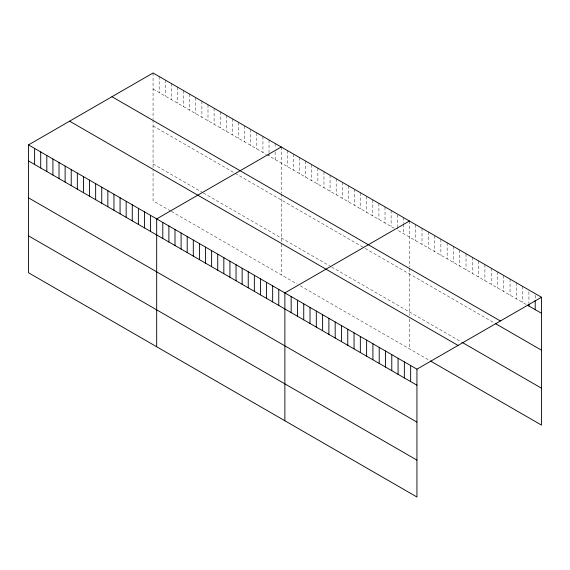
<?xml version="1.0" encoding="UTF-8"?>
<svg xmlns="http://www.w3.org/2000/svg" width="570" height="570" viewBox="0 0 570 570"><rect width="100%" height="100%" fill="white"/><g stroke="black" fill="none" stroke-linecap="round" stroke-linejoin="round"><path stroke-width="0.43" stroke-dasharray="2.85 2.14" d="M153.059 89.034L265.983 154.228M266.746 154.67L394.169 228.235M526.124 304.423L397.226 229.995L397.226 227.466M153.059 125.927L364.415 247.95M365.178 248.392L494.682 323.161M153.059 163.939L201.894 192.133M203.419 193.016L330.08 266.14M331.605 267.024L461.137 341.808M170.608 210.964L153.059 200.832L153.059 170.088M171.371 211.406L297.269 284.095M300.319 285.855L429.695 360.546M535.209 295.31L535.209 299.528M528.924 291.676L528.924 303.504M522.633 286.361L522.633 302.406M516.342 282.727L516.342 298.773M510.057 279.093L510.057 295.139M503.766 275.467L503.766 291.512M497.475 271.833L497.475 287.879M491.19 268.206L491.19 284.252M484.899 264.573L484.899 280.618M478.608 260.939L478.608 276.984M472.323 257.312L472.323 273.358M466.032 253.679L466.032 269.724M459.741 250.045L459.741 266.097M453.456 246.418L453.456 262.464M447.165 242.784L447.165 258.83M440.874 239.158L440.874 255.203M434.589 235.524L434.589 251.57M428.298 231.89L428.298 247.943M422.007 228.264L422.007 244.309M415.722 224.63L415.722 240.675M409.431 221.003L409.431 266.917M409.431 268.669L409.431 315.466M409.431 318.979L409.431 348.847M403.325 217.476L403.325 223.39M403.325 224.231L403.325 233.522M397.226 214.797L397.226 226.618M391.12 210.43L391.12 226.475M385.014 206.903L385.014 222.948M378.907 203.383L378.907 219.429M372.809 199.856L372.809 215.902M366.702 196.329L366.702 212.375M360.596 192.81L360.596 208.855M354.497 189.283L354.497 205.328M348.391 185.763L348.391 201.809M342.285 182.236L342.285 198.282M336.179 178.709L336.179 194.755M330.08 175.19L330.08 191.235M323.974 171.663L323.974 187.708M317.868 168.136L317.868 184.181M311.769 164.616L311.769 180.662M305.663 161.089L305.663 177.135M299.556 157.569L299.556 173.615M293.457 154.042L293.457 170.088M287.351 150.516L287.351 166.561M281.245 146.996L281.245 192.909M281.245 193.786L281.245 242.343M281.245 244.095L281.245 274.84M275.139 143.469L275.139 148.535M275.139 151.912L275.139 159.514M269.04 139.949L269.04 152.61M269.04 153.458L269.04 155.995M262.934 136.422L262.934 152.468M256.828 132.895L256.828 148.941M250.729 129.376L250.729 145.421M244.623 125.849L244.623 141.894M238.517 122.322L238.517 138.368M232.41 118.802L232.41 134.848M226.311 115.275L226.311 131.321M220.205 111.756L220.205 127.801M214.099 108.229L214.099 124.274M208 104.702L208 120.747M201.894 101.182L201.894 117.228M195.788 97.655L195.788 113.701M189.689 94.136L189.689 110.181M183.583 90.609L183.583 106.654M177.477 87.082L177.477 103.127M171.371 83.562L171.371 99.608M165.272 80.035L165.272 96.081M159.165 76.508L159.165 92.554M153.059 72.989L153.059 118.902M153.059 119.778L153.059 168.335"/><path stroke-width="0.85" d="M28.5 144.901L416.941 369.168L416.941 497.011L28.5 272.752L28.5 144.901L153.059 72.989L541.5 297.248L541.5 425.099L430.393 360.953M281.245 146.996L156.686 218.909L156.686 346.76M409.431 221.003L284.872 292.916L284.872 420.767M416.941 369.168L541.5 297.248M527.528 305.228L541.5 313.293M111.955 96.722L500.396 320.981M495.38 323.56L541.5 350.194M461.843 342.214L541.5 388.206M69.604 121.168L458.045 345.434M28.5 160.947L416.941 385.213M28.5 197.84L416.941 422.106M28.5 235.852L416.941 460.118M535.209 300.376L535.209 309.667M528.924 304.344L528.924 306.033M410.649 365.534L410.649 381.579M404.358 361.9L404.358 377.946M398.074 358.274L398.074 374.319M391.782 354.64L391.782 370.685M385.491 351.013L385.491 367.059M379.207 347.379L379.207 363.425M372.915 343.746L372.915 359.791M366.624 340.119L366.624 356.165M360.34 336.485L360.34 352.531M354.048 332.859L354.048 348.904M347.757 329.225L347.757 345.27M341.473 325.591L341.473 341.637M335.181 321.964L335.181 338.01M328.89 318.331L328.89 334.376M322.606 314.704L322.606 330.75M316.314 311.07L316.314 327.116M310.023 307.437L310.023 323.482M303.739 303.81L303.739 319.856M297.447 300.176L297.447 316.222M291.156 296.55L291.156 312.595M278.766 289.389L278.766 305.435M272.66 285.869L272.66 301.915M266.56 282.342L266.56 298.388M260.454 278.823L260.454 294.868M254.348 275.296L254.348 291.341M248.242 271.769L248.242 287.814M242.143 268.249L242.143 284.295M236.037 264.722L236.037 280.768M229.931 261.195L229.931 277.241M223.832 257.676L223.832 273.721M217.726 254.149L217.726 270.194M211.62 250.629L211.62 266.674M205.521 247.102L205.521 263.148M199.415 243.575L199.415 259.621M193.308 240.056L193.308 256.101M187.202 236.529L187.202 252.574M181.103 233.009L181.103 249.054M174.997 229.482L174.997 245.528M168.891 225.955L168.891 242.001M162.792 222.435L162.792 238.481M150.58 215.382L150.58 231.427M144.474 211.862L144.474 227.907M138.375 208.335L138.375 224.381M132.268 204.815L132.268 220.861M126.162 201.288L126.162 217.334M120.063 197.762L120.063 213.807M113.957 194.242L113.957 210.287M107.851 190.715L107.851 206.76M101.745 187.195L101.745 203.241M95.646 183.668L95.646 199.714M89.54 180.141L89.54 196.187M83.434 176.622L83.434 192.667M77.335 173.095L77.335 189.14M71.229 169.568L71.229 185.613M65.123 166.048L65.123 182.094M59.024 162.521L59.024 178.567M52.917 159.001L52.917 175.047M46.811 155.475L46.811 171.52M40.705 151.948L40.705 167.993M34.606 148.428L34.606 164.474"/></g></svg>
